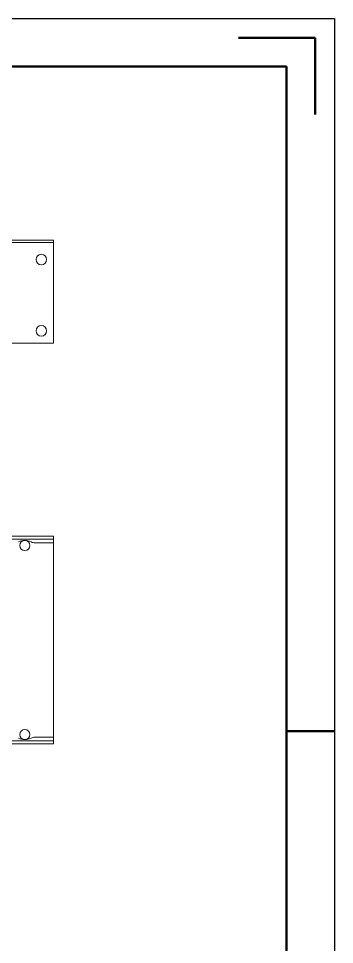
# Model space of a CAD drawing. Header units: millimetres. Extents: x 1827 to 2247, y 1064 to 1361.
# Drawn here: x 2180.7 to 2246.6, y 1168 to 1361 of the extents above; entities that cross this region are included whole.
import ezdxf

# ---------------------------------------------------------------- set-up
doc = ezdxf.new("R2010")
doc.units = ezdxf.units.MM
doc.layers.add('总内框线', color=7, linetype='Continuous', lineweight=50)
doc.layers.add('总外框线', color=7, linetype='Continuous', lineweight=30)

msp = doc.modelspace()

# ---------------------------------------------------------------- linework, layer by layer
for p, q in [((2180.612, 1350.978), (2236.612, 1350.978)), ((2236.612, 1350.978), (2236.612, 1170.978))]:
    msp.add_line(p, q)
at = {"linetype": 'Continuous', "lineweight": 18}
for p, q in [((2122.781, 1314.82), (2188.031, 1314.82)), ((2188.031, 1314.32), (2122.781, 1314.32)), ((2188.031, 1314.82), (2188.031, 1314.32)), ((2188.031, 1314.32), (2188.031, 1293.32)), ((2188.031, 1293.32), (2122.781, 1293.32)), ((2188.031, 1253.099), (2122.781, 1253.099)), ((2188.031, 1252.449), (2122.781, 1252.449)), ((2188.031, 1253.099), (2188.031, 1252.449)), ((2188.031, 1252.449), (2188.031, 1251.699)), ((2188.031, 1251.699), (2184.211, 1251.699)), ((2188.031, 1211.199), (2188.031, 1251.699)), ((2122.781, 1210.449), (2188.031, 1210.449)), ((2184.211, 1211.199), (2188.031, 1211.199)), ((2188.031, 1211.199), (2188.031, 1210.449)), ((2188.031, 1210.449), (2188.031, 1209.799)), ((2122.781, 1209.799), (2188.031, 1209.799))]:
    msp.add_line(p, q, dxfattribs=at)
for centre, radius in [((2185.48, 1310.745), 1.1), ((2185.48, 1295.895), 1.1), ((2182.031, 1251.149), 1.05), ((2182.031, 1211.749), 1.05)]:
    msp.add_circle(centre, radius, dxfattribs=at)
for centre, radius, start, end in [((2182.031, 1249.199), 3, 64.15807, 115.84193), ((2184.211, 1253.699), 2, 244.15807, 270), ((2182.031, 1213.699), 3, 244.15807, 295.84193), ((2184.211, 1209.199), 2, 90, 115.84193)]:
    msp.add_arc(centre, radius, start, end, dxfattribs=at)
at = {"layer": '总内框线'}
for p, q in [((2242.612, 1356.978), (2226.612, 1356.978)), ((2242.612, 1356.978), (2242.612, 1340.978)), ((1836.612, 1350.978), (2236.612, 1350.978)), ((2236.612, 1350.978), (2236.612, 1073.978)), ((2236.612, 1212.478), (2246.612, 1212.478))]:
    msp.add_line(p, q, dxfattribs=at)
at = {"layer": '总外框线'}
for p, q in [((1826.612, 1360.978), (2246.612, 1360.978)), ((2246.612, 1360.978), (2246.612, 1063.978))]:
    msp.add_line(p, q, dxfattribs=at)

doc.saveas('drawing.dxf')
